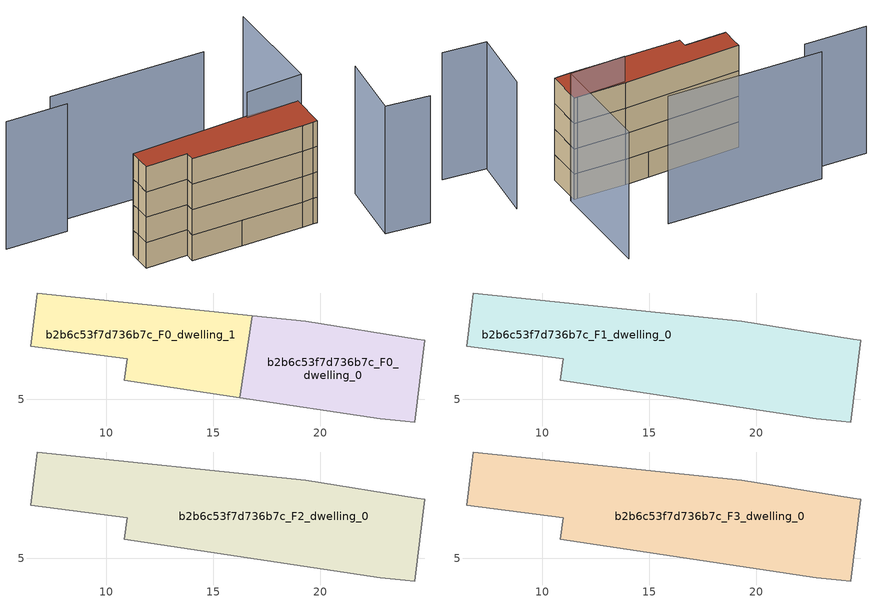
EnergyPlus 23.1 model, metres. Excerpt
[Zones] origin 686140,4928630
b2b6c53f7d736b7c_F0_dwelling_0
 floor ground (EU_floor_Construction): 24.87,7.75 24.4,3.95 23.95,3.99 22.79,4.09 16.24,5.08 16.82,8.92 19.31,8.66 24.51,7.8 z0
 wall adiabatic (EU_wall_Construction): 16.24,5.08 22.79,4.09 23.95,3.99 24.4,3.95 24.87,7.75 24.51,7.8 19.31,8.66 16.82,8.92 16.24,5.08 z0:3
b2b6c53f7d736b7c_F0_dwelling_1
 floor ground (EU_floor_Construction): 16.82,8.92 16.24,5.08 10.85,5.88 10.99,6.89 6.48,7.49 6.68,9.03 6.78,9.96 z0
 wall adiabatic (EU_wall_Construction): 6.68,9.03 6.48,7.49 10.99,6.89 10.85,5.88 16.24,5.08 16.82,8.92 6.78,9.96 6.68,9.03 z0:3
b2b6c53f7d736b7c_F1_dwelling_0
 floor to b2b6c53f7d736b7c_F0_dwelling_0 (EU_floor_Construction): 24.87,7.75 24.4,3.95 23.95,3.99 22.79,4.09 16.24,5.08 16.82,8.92 19.31,8.66 24.51,7.8 z3
 floor to b2b6c53f7d736b7c_F0_dwelling_1 (EU_floor_Construction): 16.82,8.92 16.24,5.08 10.85,5.88 10.99,6.89 6.48,7.49 6.68,9.03 6.78,9.96 z3
 wall adiabatic (EU_wall_Construction): 10.85,5.88 22.79,4.09 23.95,3.99 24.4,3.95 24.87,7.75 24.51,7.8 19.31,8.66 6.78,9.96 6.68,9.03 6.48,7.49 10.99,6.89 10.85,5.88 z3:6
b2b6c53f7d736b7c_F2_dwelling_0
 floor to b2b6c53f7d736b7c_F1_dwelling_0 (EU_floor_Construction): 24.51,7.8 24.87,7.75 24.4,3.95 23.95,3.99 22.79,4.09 10.85,5.88 10.99,6.89 6.48,7.49 6.68,9.03 6.78,9.96 19.31,8.66 z6
 wall adiabatic (EU_wall_Construction): 10.85,5.88 22.79,4.09 23.95,3.99 24.4,3.95 24.87,7.75 24.51,7.8 19.31,8.66 6.78,9.96 6.68,9.03 6.48,7.49 10.99,6.89 10.85,5.88 z6:9
b2b6c53f7d736b7c_F3_dwelling_0
 floor to b2b6c53f7d736b7c_F2_dwelling_0 (EU_floor_Construction): 24.51,7.8 24.87,7.75 24.4,3.95 23.95,3.99 22.79,4.09 10.85,5.88 10.99,6.89 6.48,7.49 6.68,9.03 6.78,9.96 19.31,8.66 z9
 wall adiabatic (EU_wall_Construction): 10.85,5.88 22.79,4.09 23.95,3.99 24.4,3.95 24.87,7.75 24.51,7.8 19.31,8.66 6.78,9.96 6.68,9.03 6.48,7.49 10.99,6.89 10.85,5.88 z9:12
 roof outside (EU_roof_Construction): 24.4,3.95 24.87,7.75 24.51,7.8 19.31,8.66 6.78,9.96 6.68,9.03 6.48,7.49 10.99,6.89 10.85,5.88 22.79,4.09 23.95,3.99 z12
shading: 33.17,-2.51 28.58,-1.44 / 28.58,-1.44 30.25,5.7 / 26.47,18.86 25.21,7.72 / 25.21,7.72 19.28,8.39 / 19.87,16.37 3.43,19.02 / 4.05,17.04 -2.52,18.1 z0:15
[Building]
EU S2 Campaign: North Axis=0; Terrain=City; Solar Distribution=FullExterior
[Site:Location]
Bologna: Latitude=44.5; Longitude=11.25; Time Zone=1; Elevation=37
[SizingPeriod:WeatherFileDays]
AnnualSizingPeriod: Begin Month=1; Begin Day of Month=1; End Month=12; End Day of Month=31; Day of Week for Start Day=Monday; Use Weather File Daylight Saving Period=No; Use Weather File Rain and Snow Indicators=No
[MATERIAL]
EU_InternalMass_Material: Roughness=MediumRough; Thickness=0.1; Conductivity=1; Density=1800; Specific Heat=900; Thermal Absorptance=0.9; Solar Absorptance=0.7; Visible Absorptance=0.7
[MATERIAL:NOMASS] Roughness=MediumRough; Thermal Absorptance=0.9; Solar Absorptance=0.7; Visible Absorptance=0.7
Name | Thermal Resistance
EU_wall_NoMass | 0.937881
EU_roof_NoMass | 0.548572
EU_floor_NoMass | 0.71348
[CONSTRUCTION]
EU_wall_Construction: EU_wall_NoMass
EU_roof_Construction: EU_roof_NoMass
EU_floor_Construction: EU_floor_NoMass
EU_InternalMass_Construction: EU_InternalMass_Material
[ZONE] Type=1; Multiplier=1; Ceiling Height=autocalculate; Floor Area=autocalculate; Part of Total Floor Area=Yes
Name | Volume
b2b6c53f7d736b7c_F0_dwelling_0 | 96.7888
b2b6c53f7d736b7c_F1_dwelling_0 | 193.573
b2b6c53f7d736b7c_F2_dwelling_0; b2b6c53f7d736b7c_F3_dwelling_0 | 193.581
b2b6c53f7d736b7c_F0_dwelling_1 | 96.7932
[INTERNALMASS] Construction=EU_InternalMass_Construction
Name | Zone or ZoneList | Surface Area
b2b6c53f7d736b7c_F0_dwelling_0_EU_InternalMass | b2b6c53f7d736b7c_F0_dwelling_0 | 32.2633
b2b6c53f7d736b7c_F0_dwelling_1_EU_InternalMass | b2b6c53f7d736b7c_F0_dwelling_1 | 32.2644
b2b6c53f7d736b7c_F1_dwelling_0_EU_InternalMass | b2b6c53f7d736b7c_F1_dwelling_0 | 64.5273
b2b6c53f7d736b7c_F2_dwelling_0_EU_InternalMass | b2b6c53f7d736b7c_F2_dwelling_0 | 64.5273
b2b6c53f7d736b7c_F3_dwelling_0_EU_InternalMass | b2b6c53f7d736b7c_F3_dwelling_0 | 64.5273
[OTHEREQUIPMENT] Fuel Type=Electricity; Design Level Calculation Method=Watts/Area; Power per Zone Floor Area=1; Fraction Latent=0; Fraction Radiant=0; Fraction Lost=0; Carbon Dioxide Generation Rate=0; EndUse Subcategory=EU_Step8_InternalGains
Name | Zone or ZoneList or Space or SpaceList | Schedule
EU_Step8_InternalGain_b2b6c53f7d736b7c_F0_dwelling_0_f000 | b2b6c53f7d736b7c_F0_dwelling_0 | EU_Step8_GainSchedule_b2b6c53f7d736b7c_F0_dwelling_0_f000
EU_Step8_InternalGain_b2b6c53f7d736b7c_F0_dwelling_1_f000 | b2b6c53f7d736b7c_F0_dwelling_1 | EU_Step8_GainSchedule_b2b6c53f7d736b7c_F0_dwelling_1_f000
EU_Step8_InternalGain_b2b6c53f7d736b7c_F1_dwelling_0_f000 | b2b6c53f7d736b7c_F1_dwelling_0 | EU_Step8_GainSchedule_b2b6c53f7d736b7c_F1_dwelling_0_f000
EU_Step8_InternalGain_b2b6c53f7d736b7c_F2_dwelling_0_f000 | b2b6c53f7d736b7c_F2_dwelling_0 | EU_Step8_GainSchedule_b2b6c53f7d736b7c_F2_dwelling_0_f000
EU_Step8_InternalGain_b2b6c53f7d736b7c_F3_dwelling_0_f000 | b2b6c53f7d736b7c_F3_dwelling_0 | EU_Step8_GainSchedule_b2b6c53f7d736b7c_F3_dwelling_0_f000
[ZONEVENTILATION:DESIGNFLOWRATE] Schedule=EU_AlwaysOn; Design Flow Rate Calculation Method=AirChanges/Hour; Air Changes per Hour=0.687892; Ventilation Type=Natural; Fan Pressure Rise=0; Fan Total Efficiency=1; Constant Term Coefficient=1; Temperature Term Coefficient=0; Velocity Term Coefficient=0; Velocity Squared Term Coefficient=0; Minimum Indoor Temperature=-100; Maximum Indoor Temperature=100; Delta Temperature=-100; Minimum Outdoor Temperature=-100; Maximum Outdoor Temperature=100; Maximum Wind Speed=40
Name | Zone or ZoneList or Space or SpaceList
EU_ConstantAir_b2b6c53f7d736b7c_F0_dwelling_0 | b2b6c53f7d736b7c_F0_dwelling_0
EU_ConstantAir_b2b6c53f7d736b7c_F0_dwelling_1 | b2b6c53f7d736b7c_F0_dwelling_1
EU_ConstantAir_b2b6c53f7d736b7c_F1_dwelling_0 | b2b6c53f7d736b7c_F1_dwelling_0
EU_ConstantAir_b2b6c53f7d736b7c_F2_dwelling_0 | b2b6c53f7d736b7c_F2_dwelling_0
EU_ConstantAir_b2b6c53f7d736b7c_F3_dwelling_0 | b2b6c53f7d736b7c_F3_dwelling_0
[HVACTEMPLATE:THERMOSTAT] Constant Heating Setpoint=20; Constant Cooling Setpoint=50
EU_HeatOnly_b2b6c53f7d736b7c_F0_dwelling_0; EU_HeatOnly_b2b6c53f7d736b7c_F0_dwelling_1; EU_HeatOnly_b2b6c53f7d736b7c_F1_dwelling_0; EU_HeatOnly_b2b6c53f7d736b7c_F2_dwelling_0; EU_HeatOnly_b2b6c53f7d736b7c_F3_dwelling_0
[HVACTEMPLATE:ZONE:IDEALLOADSAIRSYSTEM] System Availability Schedule=EU_AlwaysOn; Maximum Heating Supply Air Temperature=50; Minimum Cooling Supply Air Temperature=13; Maximum Heating Supply Air Humidity Ratio=0.0156; Minimum Cooling Supply Air Humidity Ratio=0.0077; Heating Limit=NoLimit; Cooling Limit=NoLimit; Heating Availability Schedule=EU_AlwaysOn; Cooling Availability Schedule=EU_CoolingOff; Dehumidification Control Type=ConstantSensibleHeatRatio; Cooling Sensible Heat Ratio=0.7; Dehumidification Setpoint=60; Humidification Control Type=None; Humidification Setpoint=30; Outdoor Air Method=None; Outdoor Air Flow Rate per Person=0.00944; Outdoor Air Flow Rate per Zone Floor Area=0; Outdoor Air Flow Rate per Zone=0; Demand Controlled Ventilation Type=None; Outdoor Air Economizer Type=NoEconomizer; Heat Recovery Type=None; Sensible Heat Recovery Effectiveness=0.7; Latent Heat Recovery Effectiveness=0.65
Name | Template Thermostat
b2b6c53f7d736b7c_F0_dwelling_0 | EU_HeatOnly_b2b6c53f7d736b7c_F0_dwelling_0
b2b6c53f7d736b7c_F0_dwelling_1 | EU_HeatOnly_b2b6c53f7d736b7c_F0_dwelling_1
b2b6c53f7d736b7c_F1_dwelling_0 | EU_HeatOnly_b2b6c53f7d736b7c_F1_dwelling_0
b2b6c53f7d736b7c_F2_dwelling_0 | EU_HeatOnly_b2b6c53f7d736b7c_F2_dwelling_0
b2b6c53f7d736b7c_F3_dwelling_0 | EU_HeatOnly_b2b6c53f7d736b7c_F3_dwelling_0
[SIZING:ZONE] Zone Cooling Design Supply Air Temperature Input Method=SupplyAirTemperature; Zone Cooling Design Supply Air Temperature=13; Zone Heating Design Supply Air Temperature Input Method=SupplyAirTemperature; Zone Heating Design Supply Air Temperature=50; Zone Cooling Design Supply Air Humidity Ratio=0.008; Zone Heating Design Supply Air Humidity Ratio=0.008; Cooling Design Air Flow Method=DesignDay; Cooling Design Air Flow Rate=0; Cooling Minimum Air Flow per Zone Floor Area=0.000762; Cooling Minimum Air Flow=0; Cooling Minimum Air Flow Fraction=0.2; Heating Design Air Flow Method=DesignDay; Heating Design Air Flow Rate=0; Heating Maximum Air Flow per Zone Floor Area=0.002032; Heating Maximum Air Flow=0.141576; Heating Maximum Air Flow Fraction=0.3; Account for Dedicated Outdoor Air System=No; Dedicated Outdoor Air System Control Strategy=NeutralSupplyAir; Dedicated Outdoor Air Low Setpoint Temperature for Design=autosize; Dedicated Outdoor Air High Setpoint Temperature for Design=autosize; Zone Load Sizing Method=Sensible Load Only No Latent Load; Zone Latent Cooling Design Supply Air Humidity Ratio Input Method=HumidityRatioDifference; Zone Cooling Design Supply Air Humidity Ratio Difference=0.005; Zone Latent Heating Design Supply Air Humidity Ratio Input Method=HumidityRatioDifference; Zone Humidification Design Supply Air Humidity Ratio Difference=0.005
b2b6c53f7d736b7c_F0_dwelling_0; b2b6c53f7d736b7c_F0_dwelling_1; b2b6c53f7d736b7c_F1_dwelling_0; b2b6c53f7d736b7c_F2_dwelling_0; b2b6c53f7d736b7c_F3_dwelling_0
[SCHEDULE:CONSTANT]
Name | Hourly Value
EU_AlwaysOn | 1
EU_CoolingOff | 0
[SCHEDULE:FILE] Column Number=1; Rows to Skip at Top=0; Number of Hours of Data=8760; Column Separator=Comma; Interpolate to Timestep=No; Minutes per Item=60; Adjust Schedule for Daylight Savings=Yes
Name | File
EU_Step8_GainSchedule_b2b6c53f7d736b7c_F0_dwelling_0_f000 | ../../schedules/b2b6c53f7d736b7c/b2b6c53f7d736b7c_F0_dwelling_0_f000_gain.csv
EU_Step8_GainSchedule_b2b6c53f7d736b7c_F0_dwelling_1_f000 | ../../schedules/b2b6c53f7d736b7c/b2b6c53f7d736b7c_F0_dwelling_1_f000_gain.csv
EU_Step8_GainSchedule_b2b6c53f7d736b7c_F1_dwelling_0_f000 | ../../schedules/b2b6c53f7d736b7c/b2b6c53f7d736b7c_F1_dwelling_0_f000_gain.csv
EU_Step8_GainSchedule_b2b6c53f7d736b7c_F2_dwelling_0_f000 | ../../schedules/b2b6c53f7d736b7c/b2b6c53f7d736b7c_F2_dwelling_0_f000_gain.csv
EU_Step8_GainSchedule_b2b6c53f7d736b7c_F3_dwelling_0_f000 | ../../schedules/b2b6c53f7d736b7c/b2b6c53f7d736b7c_F3_dwelling_0_f000_gain.csv
